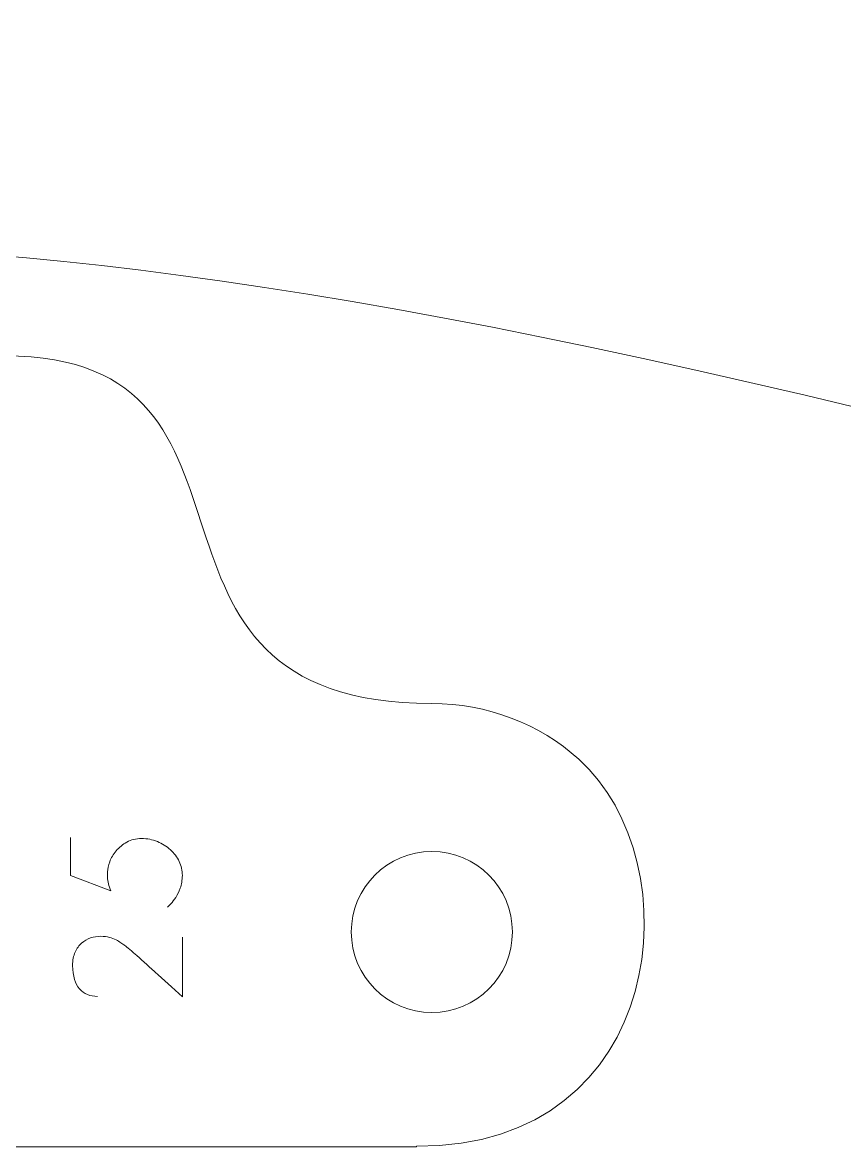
# Model space of a CAD drawing. Header units: centimetres. Extents: x -24 to 24.1, y -20.7 to 0.5.
# Drawn here: x -20.518 to -18.988, y -5.43 to -3.333 of the extents above; entities that cross this region are included whole.
import ezdxf

# ---------------------------------------------------------------- set-up
doc = ezdxf.new("R2010")
doc.units = ezdxf.units.CM
doc.header["$MEASUREMENT"] = 0
doc.layers.add('Layer 1', color=7, linetype='Continuous')

msp = doc.modelspace()

# ---------------------------------------------------------------- linework, layer by layer
at = {"layer": 'Layer 1', "color": 250, "lineweight": 9}
for points, knots in [([(-18.55268, -3.33027), (-18.55268, -3.33027), (-18.54022, -3.33652), (-18.54022, -3.33652), (-18.54022, -3.33652), (-18.38848, -3.35828), (-18.26252, -3.46483), (-18.21591, -3.61085), (-18.21591, -3.61085), (-18.1693, -3.75687), (-18.21025, -3.91669), (-18.32132, -4.02232), (-18.32132, -4.02232), (-18.43238, -4.12797), (-18.59405, -4.16084), (-18.73755, -4.10696), (-18.73755, -4.10696), (-21.11561, -3.49761), (-21.7819, -3.77825), (-22.21043, -4.11539), (-22.21043, -4.11539), (-22.21043, -4.11539), (-22.20795, -4.11323), (-22.20795, -4.11323), (-22.20795, -4.11323), (-22.30761, -4.20007), (-22.43586, -4.25405), (-22.5754, -4.26026), (-22.5754, -4.26026), (-22.85216, -4.27259), (-23.10137, -4.09383), (-23.17841, -3.82773), (-23.17841, -3.82773), (-23.21741, -3.69304), (-23.20716, -3.5537), (-23.15636, -3.43111), (-23.15636, -3.43111), (-23.15636, -3.43111), (-23.15818, -3.43559), (-23.15818, -3.43559), (-23.15818, -3.43559), (-22.74359, -2.91196), (-22.89247, -2.125), (-23.0393, -1.91188), (-23.0393, -1.91188), (-23.17528, -1.74706), (-23.15769, -1.50444), (-22.99935, -1.36095), (-22.99935, -1.36095), (-22.84099, -1.21744), (-22.59782, -1.22376), (-22.44713, -1.37527), (-22.44713, -1.37527), (-21.39633, -2.43382), (-20.02933, -3.12005), (-18.55268, -3.33027)], [0, 0, 0, 0, 0.06666667, 0.06666667, 0.06666667, 0.06666667, 0.13333333, 0.13333333, 0.13333333, 0.13333333, 0.2, 0.2, 0.2, 0.2, 0.26666667, 0.26666667, 0.26666667, 0.26666667, 0.33333333, 0.33333333, 0.33333333, 0.33333333, 0.4, 0.4, 0.4, 0.4, 0.46666667, 0.46666667, 0.46666667, 0.46666667, 0.53333333, 0.53333333, 0.53333333, 0.53333333, 0.6, 0.6, 0.6, 0.6, 0.66666667, 0.66666667, 0.66666667, 0.66666667, 0.73333333, 0.73333333, 0.73333333, 0.73333333, 0.8, 0.8, 0.8, 0.8, 0.86666667, 0.86666667, 0.86666667, 0.86666667, 1, 1, 1, 1]), ([(-21.53742, -5.42555), (-21.53742, -5.42555), (-21.55599, -5.42657), (-21.55599, -5.42657), (-21.55599, -5.42657), (-21.55599, -5.42657), (-19.78457, -5.42657), (-19.78457, -5.42657), (-19.78457, -5.42657), (-19.78457, -5.42657), (-19.78457, -5.42556), (-19.78457, -5.42556), (-19.78457, -5.42556), (-19.31541, -5.42792), (-19.26886, -4.89474), (-19.48252, -4.70492), (-19.48252, -4.70492), (-19.55505, -4.63844), (-19.65343, -4.60108), (-19.756, -4.60108), (-19.756, -4.60108), (-20.37538, -4.59974), (-20.0051, -3.95568), (-20.55039, -3.95338), (-20.55039, -3.95338), (-20.79691, -3.95234), (-21.12649, -3.93093), (-21.56599, -3.95568), (-21.56599, -3.95568), (-21.66856, -3.95568), (-21.76694, -4.02229), (-21.83947, -4.1408), (-21.83947, -4.1408), (-22.05313, -4.4792), (-22.00658, -5.42974), (-21.53742, -5.42555)], [0, 0, 0, 0, 0.1, 0.1, 0.1, 0.1, 0.2, 0.2, 0.2, 0.2, 0.3, 0.3, 0.3, 0.3, 0.4, 0.4, 0.4, 0.4, 0.5, 0.5, 0.5, 0.5, 0.6, 0.6, 0.6, 0.6, 0.7, 0.7, 0.7, 0.7, 0.8, 0.8, 0.8, 0.8, 1, 1, 1, 1]), ([(-20.24821, -4.98008), (-20.24689, -4.97895), (-20.24478, -4.97688), (-20.24186, -4.97387), (-20.24186, -4.97387), (-20.23894, -4.97086), (-20.23593, -4.96696), (-20.23283, -4.96216), (-20.23283, -4.96216), (-20.22972, -4.95736), (-20.22695, -4.95158), (-20.2245, -4.9448), (-20.2245, -4.9448), (-20.22206, -4.93803), (-20.22074, -4.93013), (-20.22055, -4.9211), (-20.22055, -4.9211), (-20.22055, -4.91207), (-20.22253, -4.90346), (-20.22648, -4.89527), (-20.22648, -4.89527), (-20.23043, -4.88709), (-20.23589, -4.8798), (-20.24285, -4.8734), (-20.24285, -4.8734), (-20.24981, -4.86701), (-20.2579, -4.86193), (-20.26712, -4.85816), (-20.26712, -4.85816), (-20.27634, -4.8544), (-20.28612, -4.85252), (-20.29647, -4.85252), (-20.29647, -4.85252), (-20.30682, -4.85252), (-20.31594, -4.85473), (-20.32384, -4.85915), (-20.32384, -4.85915), (-20.33175, -4.86357), (-20.33838, -4.86898), (-20.34374, -4.87538), (-20.34374, -4.87538), (-20.3491, -4.88177), (-20.3531, -4.88855), (-20.35574, -4.8957), (-20.35574, -4.8957), (-20.35837, -4.90285), (-20.35969, -4.90915), (-20.35969, -4.91461), (-20.35969, -4.91461), (-20.36025, -4.91799), (-20.36035, -4.92157), (-20.35997, -4.92533), (-20.35997, -4.92533), (-20.35959, -4.92853), (-20.35893, -4.93229), (-20.35799, -4.93662), (-20.35799, -4.93662), (-20.35705, -4.94095), (-20.35555, -4.94537), (-20.35348, -4.94988), (-20.35348, -4.94988), (-20.35348, -4.94988), (-20.42855, -4.92166), (-20.42855, -4.92166), (-20.42855, -4.92166), (-20.42855, -4.92166), (-20.42855, -4.85054), (-20.42855, -4.85054), (-20.42855, -4.85054), (-20.42855, -4.85054), (-20.42855, -4.92166), (-20.42855, -4.92166), (-20.42855, -4.92166), (-20.42855, -4.92166), (-20.35348, -4.94988), (-20.35348, -4.94988), (-20.35348, -4.94988), (-20.35555, -4.94537), (-20.35705, -4.94095), (-20.35799, -4.93662), (-20.35799, -4.93662), (-20.35893, -4.93229), (-20.35959, -4.92853), (-20.35997, -4.92533), (-20.35997, -4.92533), (-20.36035, -4.92157), (-20.36025, -4.91799), (-20.35969, -4.91461), (-20.35969, -4.91461), (-20.35969, -4.90915), (-20.35837, -4.90285), (-20.35574, -4.8957), (-20.35574, -4.8957), (-20.3531, -4.88855), (-20.3491, -4.88177), (-20.34374, -4.87538), (-20.34374, -4.87538), (-20.33838, -4.86898), (-20.33175, -4.86357), (-20.32384, -4.85915), (-20.32384, -4.85915), (-20.31594, -4.85473), (-20.30682, -4.85252), (-20.29647, -4.85252), (-20.29647, -4.85252), (-20.28612, -4.85252), (-20.27634, -4.8544), (-20.26712, -4.85816), (-20.26712, -4.85816), (-20.2579, -4.86193), (-20.24981, -4.86701), (-20.24285, -4.8734), (-20.24285, -4.8734), (-20.23589, -4.8798), (-20.23043, -4.88709), (-20.22648, -4.89527), (-20.22648, -4.89527), (-20.22253, -4.90346), (-20.22055, -4.91207), (-20.22055, -4.9211), (-20.22055, -4.9211), (-20.22074, -4.93013), (-20.22206, -4.93803), (-20.2245, -4.9448), (-20.2245, -4.9448), (-20.22695, -4.95158), (-20.22972, -4.95736), (-20.23283, -4.96216), (-20.23283, -4.96216), (-20.23593, -4.96696), (-20.23894, -4.97086), (-20.24186, -4.97387), (-20.24186, -4.97387), (-20.24478, -4.97688), (-20.24689, -4.97895), (-20.24821, -4.98008)], [0, 0, 0, 0, 0.02857143, 0.02857143, 0.02857143, 0.02857143, 0.05714286, 0.05714286, 0.05714286, 0.05714286, 0.08571429, 0.08571429, 0.08571429, 0.08571429, 0.11428571, 0.11428571, 0.11428571, 0.11428571, 0.14285714, 0.14285714, 0.14285714, 0.14285714, 0.17142857, 0.17142857, 0.17142857, 0.17142857, 0.2, 0.2, 0.2, 0.2, 0.22857143, 0.22857143, 0.22857143, 0.22857143, 0.25714286, 0.25714286, 0.25714286, 0.25714286, 0.28571429, 0.28571429, 0.28571429, 0.28571429, 0.31428571, 0.31428571, 0.31428571, 0.31428571, 0.34285714, 0.34285714, 0.34285714, 0.34285714, 0.37142857, 0.37142857, 0.37142857, 0.37142857, 0.4, 0.4, 0.4, 0.4, 0.42857143, 0.42857143, 0.42857143, 0.42857143, 0.45714286, 0.45714286, 0.45714286, 0.45714286, 0.48571429, 0.48571429, 0.48571429, 0.48571429, 0.51428571, 0.51428571, 0.51428571, 0.51428571, 0.54285714, 0.54285714, 0.54285714, 0.54285714, 0.57142857, 0.57142857, 0.57142857, 0.57142857, 0.6, 0.6, 0.6, 0.6, 0.62857143, 0.62857143, 0.62857143, 0.62857143, 0.65714286, 0.65714286, 0.65714286, 0.65714286, 0.68571429, 0.68571429, 0.68571429, 0.68571429, 0.71428571, 0.71428571, 0.71428571, 0.71428571, 0.74285714, 0.74285714, 0.74285714, 0.74285714, 0.77142857, 0.77142857, 0.77142857, 0.77142857, 0.8, 0.8, 0.8, 0.8, 0.82857143, 0.82857143, 0.82857143, 0.82857143, 0.85714286, 0.85714286, 0.85714286, 0.85714286, 0.88571429, 0.88571429, 0.88571429, 0.88571429, 0.91428571, 0.91428571, 0.91428571, 0.91428571, 0.94285714, 0.94285714, 0.94285714, 0.94285714, 1, 1, 1, 1]), ([(-19.756, -4.87656), (-19.83884, -4.87656), (-19.90601, -4.94372), (-19.90601, -5.02656), (-19.90601, -5.02656), (-19.90602, -5.1094), (-19.83884, -5.17657), (-19.75601, -5.17657), (-19.75601, -5.17657), (-19.67316, -5.17658), (-19.606, -5.1094), (-19.60599, -5.02657), (-19.60599, -5.02657), (-19.60599, -4.94372), (-19.67316, -4.87656), (-19.756, -4.87656)], [0, 0, 0, 0, 0.2, 0.2, 0.2, 0.2, 0.4, 0.4, 0.4, 0.4, 0.6, 0.6, 0.6, 0.6, 1, 1, 1, 1]), ([(-20.22027, -5.14715), (-20.23908, -5.13022), (-20.25611, -5.11488), (-20.27135, -5.10115), (-20.27135, -5.10115), (-20.27775, -5.09532), (-20.28415, -5.08953), (-20.29054, -5.08379), (-20.29054, -5.08379), (-20.29694, -5.07805), (-20.30277, -5.07288), (-20.30804, -5.06827), (-20.30804, -5.06827), (-20.31331, -5.06366), (-20.31778, -5.0598), (-20.32145, -5.0567), (-20.32145, -5.0567), (-20.32511, -5.0536), (-20.32742, -5.05176), (-20.32836, -5.0512), (-20.32836, -5.0512), (-20.33024, -5.05007), (-20.33245, -5.04856), (-20.33499, -5.04668), (-20.33499, -5.04668), (-20.33753, -5.0448), (-20.34054, -5.04297), (-20.34402, -5.04118), (-20.34402, -5.04118), (-20.3475, -5.03939), (-20.3516, -5.03784), (-20.3563, -5.03652), (-20.3563, -5.03652), (-20.361, -5.0352), (-20.36646, -5.03455), (-20.37267, -5.03455), (-20.37267, -5.03455), (-20.37888, -5.03455), (-20.38509, -5.03558), (-20.3913, -5.03765), (-20.3913, -5.03765), (-20.3975, -5.03972), (-20.4031, -5.04292), (-20.40809, -5.04725), (-20.40809, -5.04725), (-20.41307, -5.05157), (-20.41712, -5.05717), (-20.42022, -5.06404), (-20.42022, -5.06404), (-20.42333, -5.0709), (-20.42488, -5.07923), (-20.42488, -5.08901), (-20.42488, -5.08901), (-20.42469, -5.10877), (-20.42036, -5.1233), (-20.4119, -5.13262), (-20.4119, -5.13262), (-20.40343, -5.14193), (-20.39224, -5.14659), (-20.37831, -5.14659), (-20.37831, -5.14659), (-20.39224, -5.14659), (-20.40343, -5.14193), (-20.4119, -5.13262), (-20.4119, -5.13262), (-20.42036, -5.1233), (-20.42469, -5.10877), (-20.42488, -5.08901), (-20.42488, -5.08901), (-20.42488, -5.07923), (-20.42333, -5.0709), (-20.42022, -5.06404), (-20.42022, -5.06404), (-20.41712, -5.05717), (-20.41307, -5.05157), (-20.40809, -5.04725), (-20.40809, -5.04725), (-20.4031, -5.04292), (-20.3975, -5.03972), (-20.3913, -5.03765), (-20.3913, -5.03765), (-20.38509, -5.03558), (-20.37888, -5.03455), (-20.37267, -5.03455), (-20.37267, -5.03455), (-20.36646, -5.03455), (-20.361, -5.0352), (-20.3563, -5.03652), (-20.3563, -5.03652), (-20.3516, -5.03784), (-20.3475, -5.03939), (-20.34402, -5.04118), (-20.34402, -5.04118), (-20.34054, -5.04297), (-20.33753, -5.0448), (-20.33499, -5.04668), (-20.33499, -5.04668), (-20.33245, -5.04856), (-20.33024, -5.05007), (-20.32836, -5.0512), (-20.32836, -5.0512), (-20.32742, -5.05176), (-20.32511, -5.0536), (-20.32145, -5.0567), (-20.32145, -5.0567), (-20.31778, -5.0598), (-20.31331, -5.06366), (-20.30804, -5.06827), (-20.30804, -5.06827), (-20.30277, -5.07288), (-20.29694, -5.07805), (-20.29054, -5.08379), (-20.29054, -5.08379), (-20.28415, -5.08953), (-20.27775, -5.09532), (-20.27135, -5.10115), (-20.27135, -5.10115), (-20.25611, -5.11488), (-20.23908, -5.13022), (-20.22027, -5.14715), (-20.22027, -5.14715), (-20.22027, -5.14715), (-20.22027, -5.03596), (-20.22027, -5.03596), (-20.22027, -5.03596), (-20.22027, -5.03596), (-20.22027, -5.14715), (-20.22027, -5.14715)], [0, 0, 0, 0, 0.03030303, 0.03030303, 0.03030303, 0.03030303, 0.06060606, 0.06060606, 0.06060606, 0.06060606, 0.09090909, 0.09090909, 0.09090909, 0.09090909, 0.12121212, 0.12121212, 0.12121212, 0.12121212, 0.15151515, 0.15151515, 0.15151515, 0.15151515, 0.18181818, 0.18181818, 0.18181818, 0.18181818, 0.21212121, 0.21212121, 0.21212121, 0.21212121, 0.24242424, 0.24242424, 0.24242424, 0.24242424, 0.27272727, 0.27272727, 0.27272727, 0.27272727, 0.3030303, 0.3030303, 0.3030303, 0.3030303, 0.33333333, 0.33333333, 0.33333333, 0.33333333, 0.36363636, 0.36363636, 0.36363636, 0.36363636, 0.39393939, 0.39393939, 0.39393939, 0.39393939, 0.42424242, 0.42424242, 0.42424242, 0.42424242, 0.45454545, 0.45454545, 0.45454545, 0.45454545, 0.48484848, 0.48484848, 0.48484848, 0.48484848, 0.51515152, 0.51515152, 0.51515152, 0.51515152, 0.54545455, 0.54545455, 0.54545455, 0.54545455, 0.57575758, 0.57575758, 0.57575758, 0.57575758, 0.60606061, 0.60606061, 0.60606061, 0.60606061, 0.63636364, 0.63636364, 0.63636364, 0.63636364, 0.66666667, 0.66666667, 0.66666667, 0.66666667, 0.6969697, 0.6969697, 0.6969697, 0.6969697, 0.72727273, 0.72727273, 0.72727273, 0.72727273, 0.75757576, 0.75757576, 0.75757576, 0.75757576, 0.78787879, 0.78787879, 0.78787879, 0.78787879, 0.81818182, 0.81818182, 0.81818182, 0.81818182, 0.84848485, 0.84848485, 0.84848485, 0.84848485, 0.87878788, 0.87878788, 0.87878788, 0.87878788, 0.90909091, 0.90909091, 0.90909091, 0.90909091, 0.93939394, 0.93939394, 0.93939394, 0.93939394, 1, 1, 1, 1])]:
    msp.add_open_spline(points, degree=3, knots=knots, dxfattribs=at)

doc.saveas('drawing.dxf')
